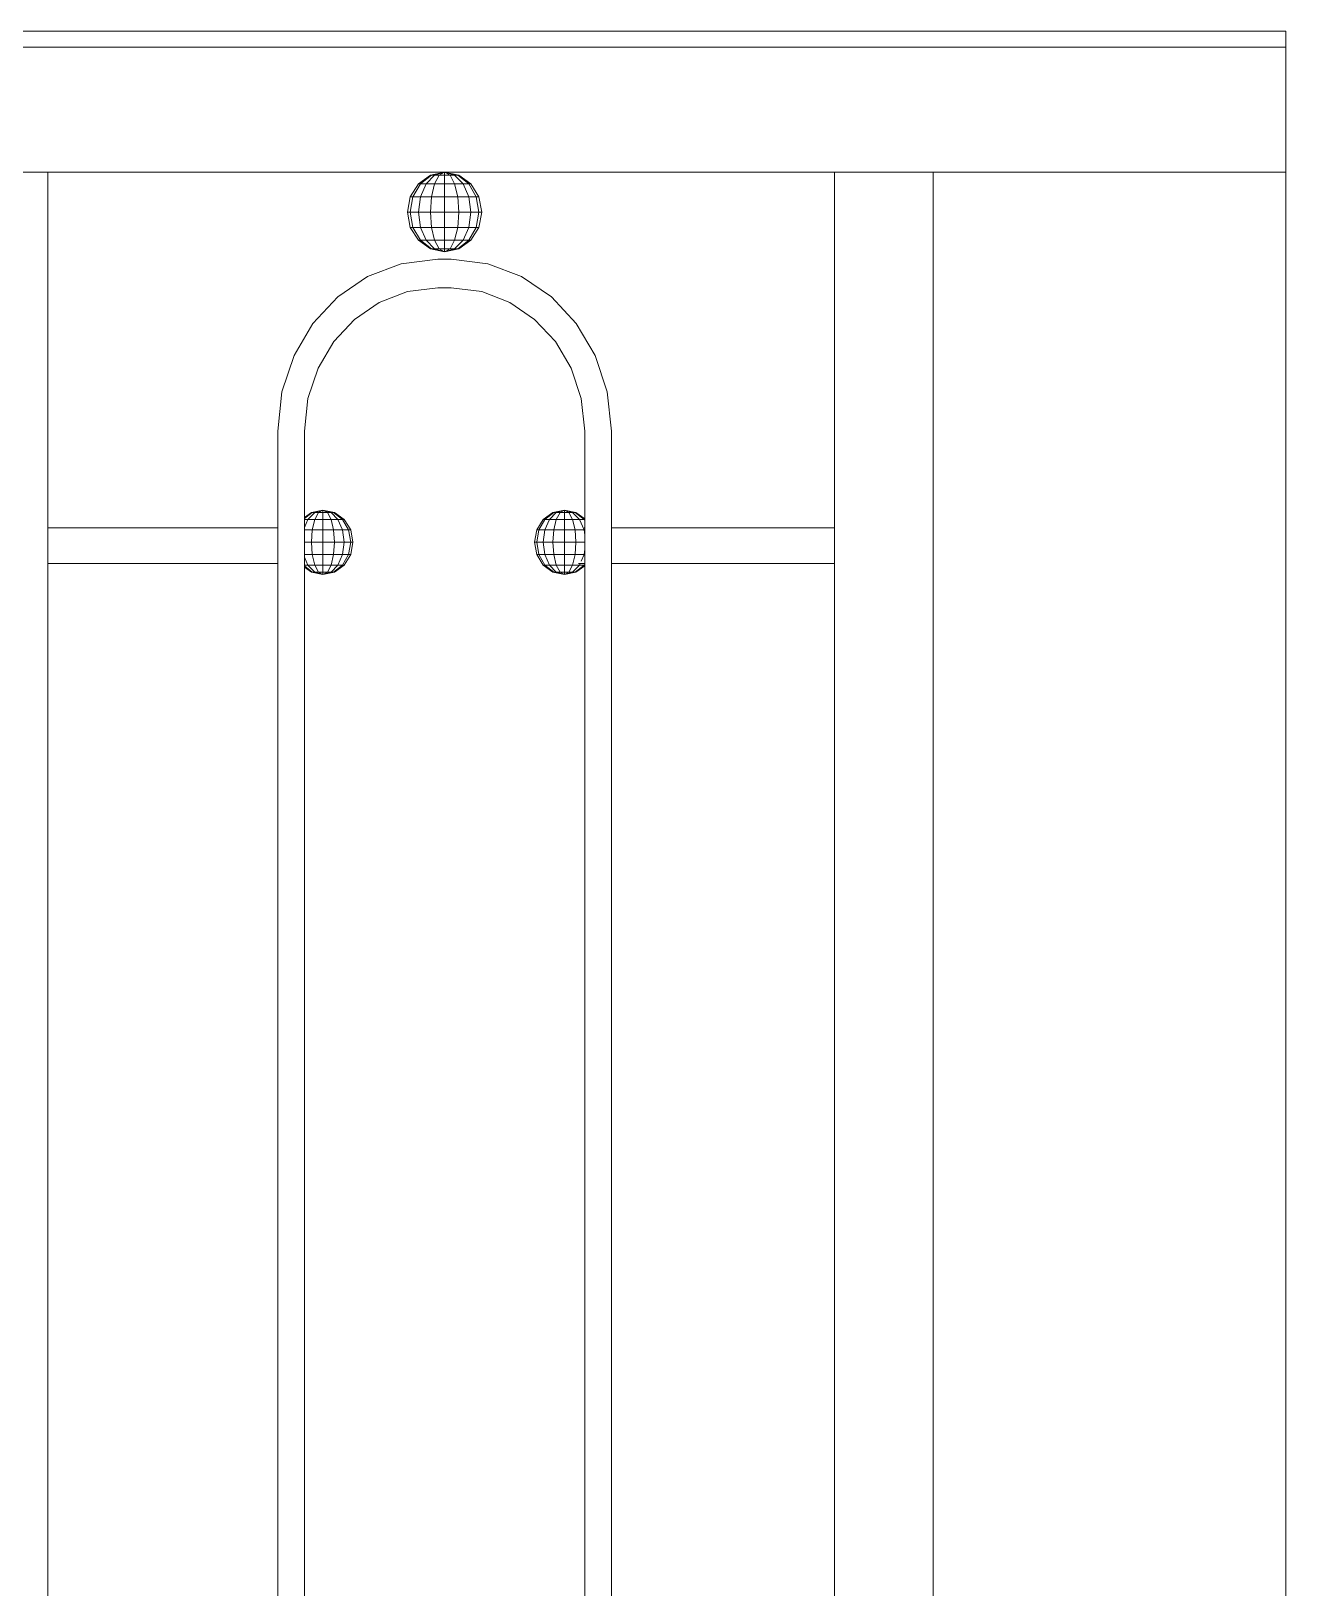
# Model space of a CAD drawing. Header units: millimetres. Extents: x 1832547 to 2001569, y -558009 to -417808.
# Drawn here: x 1858125.9 to 1858481.6, y -518715.2 to -518273.9 of the extents above; entities that cross this region are included whole.
import ezdxf

# ---------------------------------------------------------------- set-up
doc = ezdxf.new("R2010")
doc.units = ezdxf.units.MM
doc.header["$MEASUREMENT"] = 0
doc.layers.add('CA_manh 08', color=8, linetype='CONTINUOUS', lineweight=9)

msp = doc.modelspace()

# ---------------------------------------------------------------- linework, layer by layer
at = {"layer": 'CA_manh 08'}
for p, q in [((1855444.93, -518273.91), (1858481.56, -518273.91)), ((1858481.56, -519217.28), (1858481.56, -518273.91)), ((1858481.56, -518278.49), (1855444.93, -518278.49)), ((1858121.18, -518313.91), (1858130.64, -518313.91)), ((1858130.64, -518414.68), (1858130.64, -518313.91)), ((1858130.64, -518313.91), (1858243.1, -518313.91)), ((1858235.66, -518317.22), (1858239.07, -518314.77)), ((1858236.23, -518317.22), (1858239.38, -518314.77)), ((1858237.84, -518317.22), (1858240.25, -518314.77)), ((1858239.07, -518314.77), (1858243.1, -518313.91)), ((1858239.38, -518314.77), (1858239.07, -518314.77)), ((1858239.38, -518314.77), (1858243.1, -518313.91)), ((1858240.25, -518314.77), (1858239.38, -518314.77)), ((1858240.25, -518314.77), (1858243.1, -518313.91)), ((1858241.56, -518314.77), (1858240.25, -518314.77)), ((1858240.25, -518317.22), (1858241.56, -518314.77)), ((1858241.56, -518314.77), (1858243.1, -518313.91)), ((1858243.1, -518314.77), (1858241.56, -518314.77)), ((1858243.1, -518313.91), (1858243.1, -518314.77)), ((1858244.64, -518314.77), (1858243.1, -518313.91)), ((1858245.94, -518314.77), (1858243.1, -518313.91)), ((1858246.82, -518314.77), (1858243.1, -518313.91)), ((1858247.12, -518314.77), (1858243.1, -518313.91)), ((1858243.1, -518313.91), (1858353.63, -518313.91)), ((1858243.1, -518314.77), (1858244.64, -518314.77)), ((1858243.1, -518314.77), (1858243.1, -518317.22)), ((1858244.64, -518314.77), (1858245.94, -518314.77)), ((1858245.94, -518317.22), (1858244.64, -518314.77)), ((1858245.94, -518314.77), (1858246.82, -518314.77)), ((1858248.36, -518317.22), (1858245.94, -518314.77)), ((1858246.82, -518314.77), (1858247.12, -518314.77)), ((1858249.97, -518317.22), (1858246.82, -518314.77)), ((1858250.53, -518317.22), (1858247.12, -518314.77)), ((1858353.63, -518313.91), (1858353.63, -518414.68)), ((1858381.56, -518313.91), (1858353.63, -518313.91)), ((1858381.56, -518413.91), (1858381.56, -518313.91)), ((1858381.56, -518313.91), (1858408.81, -518313.91)), ((1858408.81, -518313.91), (1858481.56, -518313.91)), ((1858233.38, -518320.89), (1858235.66, -518317.22)), ((1858234.12, -518320.89), (1858236.23, -518317.22)), ((1858235.66, -518317.22), (1858236.23, -518317.22)), ((1858236.23, -518317.22), (1858237.84, -518317.22)), ((1858236.23, -518320.89), (1858237.84, -518317.22)), ((1858237.84, -518317.22), (1858240.25, -518317.22)), ((1858239.38, -518320.89), (1858240.25, -518317.22)), ((1858240.25, -518317.22), (1858243.1, -518317.22)), ((1858243.1, -518317.22), (1858245.94, -518317.22)), ((1858243.1, -518317.22), (1858243.1, -518320.89)), ((1858245.94, -518317.22), (1858248.36, -518317.22)), ((1858246.82, -518320.89), (1858245.94, -518317.22)), ((1858248.36, -518317.22), (1858249.97, -518317.22)), ((1858249.97, -518320.89), (1858248.36, -518317.22)), ((1858249.97, -518317.22), (1858250.53, -518317.22)), ((1858252.07, -518320.89), (1858249.97, -518317.22)), ((1858252.81, -518320.89), (1858250.53, -518317.22)), ((1858232.58, -518325.21), (1858233.38, -518320.89)), ((1858233.38, -518320.89), (1858234.12, -518320.89)), ((1858233.38, -518325.21), (1858234.12, -518320.89)), ((1858234.12, -518320.89), (1858236.23, -518320.89)), ((1858235.66, -518325.21), (1858236.23, -518320.89)), ((1858236.23, -518320.89), (1858239.38, -518320.89)), ((1858239.07, -518325.21), (1858239.38, -518320.89)), ((1858239.38, -518320.89), (1858243.1, -518320.89)), ((1858243.1, -518320.89), (1858246.82, -518320.89)), ((1858243.1, -518320.89), (1858243.1, -518325.21)), ((1858246.82, -518320.89), (1858249.97, -518320.89)), ((1858247.12, -518325.21), (1858246.82, -518320.89)), ((1858249.97, -518320.89), (1858252.07, -518320.89)), ((1858250.53, -518325.21), (1858249.97, -518320.89)), ((1858252.07, -518320.89), (1858252.81, -518320.89)), ((1858252.81, -518325.21), (1858252.07, -518320.89)), ((1858253.61, -518325.21), (1858252.81, -518320.89)), ((1858232.58, -518325.21), (1858233.38, -518325.21)), ((1858233.38, -518329.53), (1858232.58, -518325.21)), ((1858233.38, -518325.21), (1858235.66, -518325.21)), ((1858234.12, -518329.53), (1858233.38, -518325.21)), ((1858235.66, -518325.21), (1858239.07, -518325.21)), ((1858236.23, -518329.53), (1858235.66, -518325.21)), ((1858239.07, -518325.21), (1858243.1, -518325.21)), ((1858239.38, -518329.53), (1858239.07, -518325.21)), ((1858243.1, -518325.21), (1858247.12, -518325.21)), ((1858243.1, -518325.21), (1858243.1, -518329.53)), ((1858246.82, -518329.53), (1858247.12, -518325.21)), ((1858247.12, -518325.21), (1858250.53, -518325.21)), ((1858249.97, -518329.53), (1858250.53, -518325.21)), ((1858250.53, -518325.21), (1858252.81, -518325.21)), ((1858252.07, -518329.53), (1858252.81, -518325.21)), ((1858252.81, -518325.21), (1858253.61, -518325.21)), ((1858252.81, -518329.53), (1858253.61, -518325.21)), ((1858233.38, -518329.53), (1858234.12, -518329.53)), ((1858235.66, -518333.2), (1858233.38, -518329.53)), ((1858234.12, -518329.53), (1858236.23, -518329.53)), ((1858236.23, -518333.2), (1858234.12, -518329.53)), ((1858235.66, -518333.2), (1858236.23, -518333.2)), ((1858239.07, -518335.65), (1858235.66, -518333.2)), ((1858236.23, -518329.53), (1858239.38, -518329.53)), ((1858237.84, -518333.2), (1858236.23, -518329.53)), ((1858236.23, -518333.2), (1858237.84, -518333.2)), ((1858239.38, -518335.65), (1858236.23, -518333.2)), ((1858237.84, -518333.2), (1858240.25, -518333.2)), ((1858240.25, -518335.65), (1858237.84, -518333.2)), ((1858239.38, -518329.53), (1858243.1, -518329.53)), ((1858240.25, -518333.2), (1858239.38, -518329.53)), ((1858240.25, -518333.2), (1858243.1, -518333.2)), ((1858241.56, -518335.65), (1858240.25, -518333.2)), ((1858243.1, -518329.53), (1858246.82, -518329.53)), ((1858243.1, -518329.53), (1858243.1, -518333.2)), ((1858243.1, -518333.2), (1858245.94, -518333.2)), ((1858243.1, -518333.2), (1858243.1, -518335.65)), ((1858244.64, -518335.65), (1858245.94, -518333.2)), ((1858245.94, -518333.2), (1858246.82, -518329.53)), ((1858245.94, -518333.2), (1858248.36, -518333.2)), ((1858245.94, -518335.65), (1858248.36, -518333.2)), ((1858246.82, -518329.53), (1858249.97, -518329.53)), ((1858246.82, -518335.65), (1858249.97, -518333.2)), ((1858247.12, -518335.65), (1858250.53, -518333.2)), ((1858248.36, -518333.2), (1858249.97, -518329.53)), ((1858248.36, -518333.2), (1858249.97, -518333.2)), ((1858249.97, -518329.53), (1858252.07, -518329.53)), ((1858249.97, -518333.2), (1858252.07, -518329.53)), ((1858249.97, -518333.2), (1858250.53, -518333.2)), ((1858250.53, -518333.2), (1858252.81, -518329.53)), ((1858252.07, -518329.53), (1858252.81, -518329.53)), ((1858239.38, -518335.65), (1858239.07, -518335.65)), ((1858243.1, -518336.5), (1858239.07, -518335.65)), ((1858239.38, -518335.65), (1858240.25, -518335.65)), ((1858243.1, -518336.5), (1858239.38, -518335.65)), ((1858240.25, -518335.65), (1858241.56, -518335.65)), ((1858243.1, -518336.5), (1858240.25, -518335.65)), ((1858241.56, -518335.65), (1858243.1, -518335.65)), ((1858243.1, -518336.5), (1858241.56, -518335.65)), ((1858243.1, -518335.65), (1858244.64, -518335.65)), ((1858243.1, -518336.5), (1858244.64, -518335.65)), ((1858243.1, -518335.65), (1858243.1, -518336.5)), ((1858243.1, -518336.5), (1858245.94, -518335.65)), ((1858243.1, -518336.5), (1858246.82, -518335.65)), ((1858243.1, -518336.5), (1858247.12, -518335.65)), ((1858244.64, -518335.65), (1858245.94, -518335.65)), ((1858245.94, -518335.65), (1858246.82, -518335.65)), ((1858246.82, -518335.65), (1858247.12, -518335.65)), ((1858221.25, -518343.5), (1858230.8, -518339.83)), ((1858230.8, -518339.83), (1858241.2, -518338.54)), ((1858241.2, -518338.54), (1858244.99, -518338.54)), ((1858244.99, -518338.54), (1858255.39, -518339.83)), ((1858255.39, -518339.83), (1858264.94, -518343.5)), ((1858212.82, -518349.26), (1858221.25, -518343.5)), ((1858264.94, -518343.5), (1858273.37, -518349.26)), ((1858205.78, -518356.82), (1858212.82, -518349.26)), ((1858224.59, -518350.81), (1858217.56, -518355.61)), ((1858232.56, -518347.74), (1858224.59, -518350.81)), ((1858241.23, -518346.67), (1858232.56, -518347.74)), ((1858244.95, -518346.67), (1858241.23, -518346.67)), ((1858253.63, -518347.74), (1858244.95, -518346.67)), ((1858261.6, -518350.81), (1858253.63, -518347.74)), ((1858268.63, -518355.61), (1858261.6, -518350.81)), ((1858273.37, -518349.26), (1858280.41, -518356.82)), ((1858200.42, -518365.87), (1858205.78, -518356.82)), ((1858217.56, -518355.61), (1858211.69, -518361.91)), ((1858274.5, -518361.91), (1858268.63, -518355.61)), ((1858280.41, -518356.82), (1858285.77, -518365.87)), ((1858211.69, -518361.91), (1858207.22, -518369.46)), ((1858278.97, -518369.47), (1858274.5, -518361.91)), ((1858197, -518376.13), (1858200.42, -518365.87)), ((1858285.77, -518365.87), (1858289.19, -518376.13)), ((1858207.22, -518369.46), (1858204.37, -518378.02)), ((1858281.82, -518378.02), (1858278.97, -518369.47)), ((1858195.8, -518387.31), (1858197, -518376.13)), ((1858289.19, -518376.13), (1858290.39, -518387.31)), ((1858204.37, -518378.02), (1858203.37, -518387.34)), ((1858282.82, -518387.34), (1858281.82, -518378.02)), ((1858195.8, -518387.31), (1858195.8, -518414.68)), ((1858203.37, -518411.79), (1858203.37, -518387.34)), ((1858282.82, -518387.34), (1858282.82, -518412.15)), ((1858290.39, -518414.68), (1858290.39, -518387.31)), ((1858203.37, -518411.79), (1858205.36, -518410.36)), ((1858203.37, -518412.1), (1858205.61, -518410.36)), ((1858203.37, -518412.1), (1858203.37, -518411.79)), ((1858203.37, -518412.1), (1858203.37, -518412.34)), ((1858203.37, -518412.34), (1858204.36, -518412.34)), ((1858203.37, -518414.6), (1858204.36, -518412.34)), ((1858203.37, -518412.34), (1858203.37, -518414.6)), ((1858204.36, -518412.34), (1858206.32, -518410.36)), ((1858204.36, -518412.34), (1858206.32, -518412.34)), ((1858205.36, -518410.36), (1858208.62, -518409.66)), ((1858205.36, -518410.36), (1858205.61, -518410.36)), ((1858205.61, -518410.36), (1858208.62, -518409.66)), ((1858205.61, -518410.36), (1858206.32, -518410.36)), ((1858205.61, -518415.3), (1858206.32, -518412.34)), ((1858206.32, -518410.36), (1858208.62, -518409.66)), ((1858206.32, -518410.36), (1858207.37, -518410.36)), ((1858206.32, -518412.34), (1858207.37, -518410.36)), ((1858206.32, -518412.34), (1858208.62, -518412.34)), ((1858207.37, -518410.36), (1858208.62, -518409.66)), ((1858208.62, -518410.36), (1858207.37, -518410.36)), ((1858208.62, -518409.66), (1858208.62, -518410.36)), ((1858209.87, -518410.36), (1858208.62, -518409.66)), ((1858210.92, -518410.36), (1858208.62, -518409.66)), ((1858211.63, -518410.36), (1858208.62, -518409.66)), ((1858211.88, -518410.36), (1858208.62, -518409.66)), ((1858208.62, -518410.36), (1858209.87, -518410.36)), ((1858208.62, -518410.36), (1858208.62, -518412.34)), ((1858208.62, -518412.34), (1858210.92, -518412.34)), ((1858208.62, -518412.34), (1858208.62, -518415.3)), ((1858209.87, -518410.36), (1858210.92, -518410.36)), ((1858210.92, -518412.34), (1858209.87, -518410.36)), ((1858210.92, -518410.36), (1858211.63, -518410.36)), ((1858212.88, -518412.34), (1858210.92, -518410.36)), ((1858210.92, -518412.34), (1858212.88, -518412.34)), ((1858211.63, -518415.3), (1858210.92, -518412.34)), ((1858211.63, -518410.36), (1858211.88, -518410.36)), ((1858214.18, -518412.34), (1858211.63, -518410.36)), ((1858214.64, -518412.34), (1858211.88, -518410.36)), ((1858212.88, -518412.34), (1858214.18, -518412.34)), ((1858214.18, -518415.3), (1858212.88, -518412.34)), ((1858214.18, -518412.34), (1858214.64, -518412.34)), ((1858215.89, -518415.3), (1858214.18, -518412.34)), ((1858216.49, -518415.3), (1858214.64, -518412.34)), ((1858269.2, -518415.3), (1858271.05, -518412.34)), ((1858269.8, -518415.3), (1858271.5, -518412.34)), ((1858271.05, -518412.34), (1858273.81, -518410.36)), ((1858271.5, -518412.34), (1858271.05, -518412.34)), ((1858271.5, -518412.34), (1858274.06, -518410.36)), ((1858271.5, -518412.34), (1858272.81, -518412.34)), ((1858271.5, -518415.3), (1858272.81, -518412.34)), ((1858272.81, -518412.34), (1858274.76, -518410.36)), ((1858272.81, -518412.34), (1858274.76, -518412.34)), ((1858273.81, -518410.36), (1858277.07, -518409.66)), ((1858273.81, -518410.36), (1858274.06, -518410.36)), ((1858274.06, -518410.36), (1858277.07, -518409.66)), ((1858274.06, -518410.36), (1858274.76, -518410.36)), ((1858274.06, -518415.3), (1858274.76, -518412.34)), ((1858274.76, -518410.36), (1858277.07, -518409.66)), ((1858274.76, -518410.36), (1858275.82, -518410.36)), ((1858274.76, -518412.34), (1858275.82, -518410.36)), ((1858274.76, -518412.34), (1858277.07, -518412.34)), ((1858275.82, -518410.36), (1858277.07, -518409.66)), ((1858277.07, -518410.36), (1858275.82, -518410.36)), ((1858277.07, -518409.66), (1858277.07, -518410.36)), ((1858278.31, -518410.36), (1858277.07, -518409.66)), ((1858279.37, -518410.36), (1858277.07, -518409.66)), ((1858280.08, -518410.36), (1858277.07, -518409.66)), ((1858280.32, -518410.36), (1858277.07, -518409.66)), ((1858277.07, -518410.36), (1858278.31, -518410.36)), ((1858277.07, -518410.36), (1858277.07, -518412.34)), ((1858277.07, -518412.34), (1858279.37, -518412.34)), ((1858277.07, -518412.34), (1858277.07, -518415.3)), ((1858278.31, -518410.36), (1858279.37, -518410.36)), ((1858279.37, -518412.34), (1858278.31, -518410.36)), ((1858279.37, -518410.36), (1858280.08, -518410.36)), ((1858281.32, -518412.34), (1858279.37, -518410.36)), ((1858279.37, -518412.34), (1858281.32, -518412.34)), ((1858280.08, -518415.3), (1858279.37, -518412.34)), ((1858280.08, -518410.36), (1858280.32, -518410.36)), ((1858282.63, -518412.34), (1858280.08, -518410.36)), ((1858282.82, -518412.15), (1858280.32, -518410.36)), ((1858281.32, -518412.34), (1858282.63, -518412.34)), ((1858282.63, -518415.3), (1858281.32, -518412.34)), ((1858282.63, -518412.34), (1858282.82, -518412.34)), ((1858282.82, -518412.67), (1858282.63, -518412.34)), ((1858282.82, -518412.34), (1858282.82, -518412.15)), ((1858282.82, -518412.67), (1858282.82, -518412.34)), ((1858282.82, -518414.68), (1858282.82, -518412.67)), ((1858130.64, -518414.68), (1858195.8, -518414.68)), ((1858130.64, -518414.68), (1858130.64, -518424.84)), ((1858195.8, -518414.68), (1858195.8, -518424.84)), ((1858203.37, -518414.6), (1858203.37, -518415.3)), ((1858203.37, -518415.3), (1858205.61, -518415.3)), ((1858203.37, -518415.3), (1858203.37, -518418.8)), ((1858205.36, -518418.8), (1858205.61, -518415.3)), ((1858205.61, -518415.3), (1858208.62, -518415.3)), ((1858208.62, -518415.3), (1858211.63, -518415.3)), ((1858208.62, -518415.3), (1858208.62, -518418.8)), ((1858211.63, -518415.3), (1858214.18, -518415.3)), ((1858211.88, -518418.8), (1858211.63, -518415.3)), ((1858214.18, -518415.3), (1858215.89, -518415.3)), ((1858214.64, -518418.8), (1858214.18, -518415.3)), ((1858215.89, -518415.3), (1858216.49, -518415.3)), ((1858216.49, -518418.8), (1858215.89, -518415.3)), ((1858217.13, -518418.8), (1858216.49, -518415.3)), ((1858268.55, -518418.8), (1858269.2, -518415.3)), ((1858269.2, -518415.3), (1858269.8, -518415.3)), ((1858269.2, -518418.8), (1858269.8, -518415.3)), ((1858269.8, -518415.3), (1858271.5, -518415.3)), ((1858271.05, -518418.8), (1858271.5, -518415.3)), ((1858271.5, -518415.3), (1858274.06, -518415.3)), ((1858273.81, -518418.8), (1858274.06, -518415.3)), ((1858274.06, -518415.3), (1858277.07, -518415.3)), ((1858277.07, -518415.3), (1858280.08, -518415.3)), ((1858277.07, -518415.3), (1858277.07, -518418.8)), ((1858280.08, -518415.3), (1858282.63, -518415.3)), ((1858280.32, -518418.8), (1858280.08, -518415.3)), ((1858282.63, -518415.3), (1858282.82, -518415.3)), ((1858282.82, -518416.78), (1858282.63, -518415.3)), ((1858282.7, -518414.68), (1858282.82, -518414.68)), ((1858282.82, -518415.3), (1858282.82, -518414.68)), ((1858282.82, -518416.78), (1858282.82, -518415.3)), ((1858282.82, -518418.8), (1858282.82, -518416.78)), ((1858290.39, -518414.68), (1858353.63, -518414.68)), ((1858290.39, -518414.68), (1858290.39, -518424.84)), ((1858353.63, -518424.84), (1858353.63, -518414.68)), ((1858381.56, -518413.91), (1858381.56, -518424.07)), ((1858203.37, -518418.8), (1858205.36, -518418.8)), ((1858203.37, -518418.8), (1858203.37, -518422.3)), ((1858205.36, -518418.8), (1858208.62, -518418.8)), ((1858205.61, -518422.3), (1858205.36, -518418.8)), ((1858208.62, -518418.8), (1858211.88, -518418.8)), ((1858208.62, -518418.8), (1858208.62, -518422.3)), ((1858211.63, -518422.3), (1858211.88, -518418.8)), ((1858211.88, -518418.8), (1858214.64, -518418.8)), ((1858214.18, -518422.3), (1858214.64, -518418.8)), ((1858214.64, -518418.8), (1858216.49, -518418.8)), ((1858215.89, -518422.3), (1858216.49, -518418.8)), ((1858216.49, -518418.8), (1858217.13, -518418.8)), ((1858216.49, -518422.3), (1858217.13, -518418.8)), ((1858268.55, -518418.8), (1858269.2, -518418.8)), ((1858269.2, -518422.3), (1858268.55, -518418.8)), ((1858269.2, -518418.8), (1858271.05, -518418.8)), ((1858269.8, -518422.3), (1858269.2, -518418.8)), ((1858271.05, -518418.8), (1858273.81, -518418.8)), ((1858271.5, -518422.3), (1858271.05, -518418.8)), ((1858273.81, -518418.8), (1858277.07, -518418.8)), ((1858274.06, -518422.3), (1858273.81, -518418.8)), ((1858277.07, -518418.8), (1858280.32, -518418.8)), ((1858277.07, -518418.8), (1858277.07, -518422.3)), ((1858280.08, -518422.3), (1858280.32, -518418.8)), ((1858280.32, -518418.8), (1858282.82, -518418.8)), ((1858282.63, -518422.3), (1858282.82, -518420.83)), ((1858282.82, -518420.83), (1858282.82, -518418.8)), ((1858282.82, -518422.3), (1858282.82, -518420.83)), ((1858195.8, -518424.84), (1858130.64, -518424.84)), ((1858130.64, -518937.12), (1858130.64, -518424.84)), ((1858195.8, -518424.84), (1858195.8, -518937.12)), ((1858203.37, -518422.3), (1858205.61, -518422.3)), ((1858203.37, -518422.3), (1858203.37, -518423)), ((1858204.36, -518425.27), (1858203.37, -518423)), ((1858203.37, -518423), (1858203.37, -518425.27)), ((1858203.37, -518425.27), (1858204.36, -518425.27)), ((1858203.37, -518425.27), (1858203.37, -518425.51)), ((1858205.61, -518427.25), (1858203.37, -518425.51)), ((1858203.37, -518425.82), (1858203.37, -518425.51)), ((1858205.36, -518427.25), (1858203.37, -518425.82)), ((1858203.37, -518425.82), (1858203.37, -518942.01)), ((1858204.36, -518425.27), (1858206.32, -518425.27)), ((1858206.32, -518427.25), (1858204.36, -518425.27)), ((1858205.61, -518422.3), (1858208.62, -518422.3)), ((1858206.32, -518425.27), (1858205.61, -518422.3)), ((1858206.32, -518425.27), (1858208.62, -518425.27)), ((1858207.37, -518427.25), (1858206.32, -518425.27)), ((1858208.62, -518422.3), (1858211.63, -518422.3)), ((1858208.62, -518422.3), (1858208.62, -518425.27)), ((1858208.62, -518425.27), (1858210.92, -518425.27)), ((1858208.62, -518425.27), (1858208.62, -518427.25)), ((1858209.87, -518427.25), (1858210.92, -518425.27)), ((1858210.92, -518425.27), (1858211.63, -518422.3)), ((1858210.92, -518425.27), (1858212.88, -518425.27)), ((1858210.92, -518427.25), (1858212.88, -518425.27)), ((1858211.63, -518422.3), (1858214.18, -518422.3)), ((1858211.63, -518427.25), (1858214.18, -518425.27)), ((1858211.88, -518427.25), (1858214.64, -518425.27)), ((1858212.88, -518425.27), (1858214.18, -518422.3)), ((1858212.88, -518425.27), (1858214.18, -518425.27)), ((1858214.18, -518422.3), (1858215.89, -518422.3)), ((1858214.18, -518425.27), (1858215.89, -518422.3)), ((1858214.18, -518425.27), (1858214.64, -518425.27)), ((1858214.64, -518425.27), (1858216.49, -518422.3)), ((1858215.89, -518422.3), (1858216.49, -518422.3)), ((1858269.2, -518422.3), (1858269.8, -518422.3)), ((1858271.05, -518425.27), (1858269.2, -518422.3)), ((1858269.8, -518422.3), (1858271.5, -518422.3)), ((1858271.5, -518425.27), (1858269.8, -518422.3)), ((1858271.05, -518425.27), (1858271.5, -518425.27)), ((1858273.81, -518427.25), (1858271.05, -518425.27)), ((1858271.5, -518422.3), (1858274.06, -518422.3)), ((1858272.81, -518425.27), (1858271.5, -518422.3)), ((1858271.5, -518425.27), (1858272.81, -518425.27)), ((1858274.06, -518427.25), (1858271.5, -518425.27)), ((1858272.81, -518425.27), (1858274.76, -518425.27)), ((1858274.76, -518427.25), (1858272.81, -518425.27)), ((1858274.06, -518422.3), (1858277.07, -518422.3)), ((1858274.76, -518425.27), (1858274.06, -518422.3)), ((1858274.76, -518425.27), (1858277.07, -518425.27)), ((1858275.82, -518427.25), (1858274.76, -518425.27)), ((1858277.07, -518422.3), (1858280.08, -518422.3)), ((1858277.07, -518422.3), (1858277.07, -518425.27)), ((1858277.07, -518425.27), (1858279.37, -518425.27)), ((1858277.07, -518425.27), (1858277.07, -518427.25)), ((1858278.31, -518427.25), (1858279.37, -518425.27)), ((1858279.37, -518425.27), (1858280.08, -518422.3)), ((1858279.37, -518425.27), (1858281.32, -518425.27)), ((1858279.37, -518427.25), (1858281.32, -518425.27)), ((1858280.08, -518422.3), (1858282.63, -518422.3)), ((1858280.08, -518427.25), (1858282.63, -518425.27)), ((1858280.32, -518427.25), (1858282.82, -518425.46)), ((1858281.51, -518424.84), (1858281.02, -518424.84)), ((1858281.32, -518425.27), (1858281.51, -518424.84)), ((1858281.32, -518425.27), (1858282.63, -518425.27)), ((1858282.82, -518424.84), (1858281.51, -518424.84)), ((1858281.83, -518424.11), (1858282.63, -518422.3)), ((1858282.63, -518422.3), (1858282.82, -518422.3)), ((1858282.63, -518425.27), (1858282.82, -518424.93)), ((1858282.63, -518425.27), (1858282.82, -518425.27)), ((1858282.82, -518424.84), (1858282.82, -518422.3)), ((1858282.82, -518424.93), (1858282.82, -518424.84)), ((1858282.82, -518425.27), (1858282.82, -518424.93)), ((1858282.82, -518425.46), (1858282.82, -518425.27)), ((1858282.82, -518425.46), (1858282.82, -518935.35)), ((1858290.39, -518937.12), (1858290.39, -518424.84)), ((1858353.63, -518424.84), (1858290.39, -518424.84)), ((1858353.63, -518424.84), (1858353.63, -518937.12)), ((1858381.56, -518937.12), (1858381.56, -518424.07)), ((1858205.61, -518427.25), (1858205.36, -518427.25)), ((1858208.62, -518427.95), (1858205.36, -518427.25)), ((1858205.61, -518427.25), (1858206.32, -518427.25)), ((1858208.62, -518427.95), (1858205.61, -518427.25)), ((1858206.32, -518427.25), (1858207.37, -518427.25)), ((1858208.62, -518427.95), (1858206.32, -518427.25)), ((1858207.37, -518427.25), (1858208.62, -518427.25)), ((1858208.62, -518427.95), (1858207.37, -518427.25)), ((1858208.62, -518427.25), (1858209.87, -518427.25)), ((1858208.62, -518427.95), (1858209.87, -518427.25)), ((1858208.62, -518427.25), (1858208.62, -518427.95)), ((1858208.62, -518427.95), (1858210.92, -518427.25)), ((1858208.62, -518427.95), (1858211.63, -518427.25)), ((1858208.62, -518427.95), (1858211.88, -518427.25)), ((1858209.87, -518427.25), (1858210.92, -518427.25)), ((1858210.92, -518427.25), (1858211.63, -518427.25)), ((1858211.63, -518427.25), (1858211.88, -518427.25)), ((1858274.06, -518427.25), (1858273.81, -518427.25)), ((1858277.07, -518427.95), (1858273.81, -518427.25)), ((1858274.06, -518427.25), (1858274.76, -518427.25)), ((1858277.07, -518427.95), (1858274.06, -518427.25)), ((1858274.76, -518427.25), (1858275.82, -518427.25)), ((1858277.07, -518427.95), (1858274.76, -518427.25)), ((1858275.82, -518427.25), (1858277.07, -518427.25)), ((1858277.07, -518427.95), (1858275.82, -518427.25)), ((1858277.07, -518427.25), (1858278.31, -518427.25)), ((1858277.07, -518427.95), (1858278.31, -518427.25)), ((1858277.07, -518427.25), (1858277.07, -518427.95)), ((1858277.07, -518427.95), (1858279.37, -518427.25)), ((1858277.07, -518427.95), (1858280.08, -518427.25)), ((1858277.07, -518427.95), (1858280.32, -518427.25)), ((1858278.31, -518427.25), (1858279.37, -518427.25)), ((1858279.37, -518427.25), (1858280.08, -518427.25)), ((1858280.08, -518427.25), (1858280.32, -518427.25))]:
    msp.add_line(p, q, dxfattribs=at)

doc.saveas('drawing.dxf')
